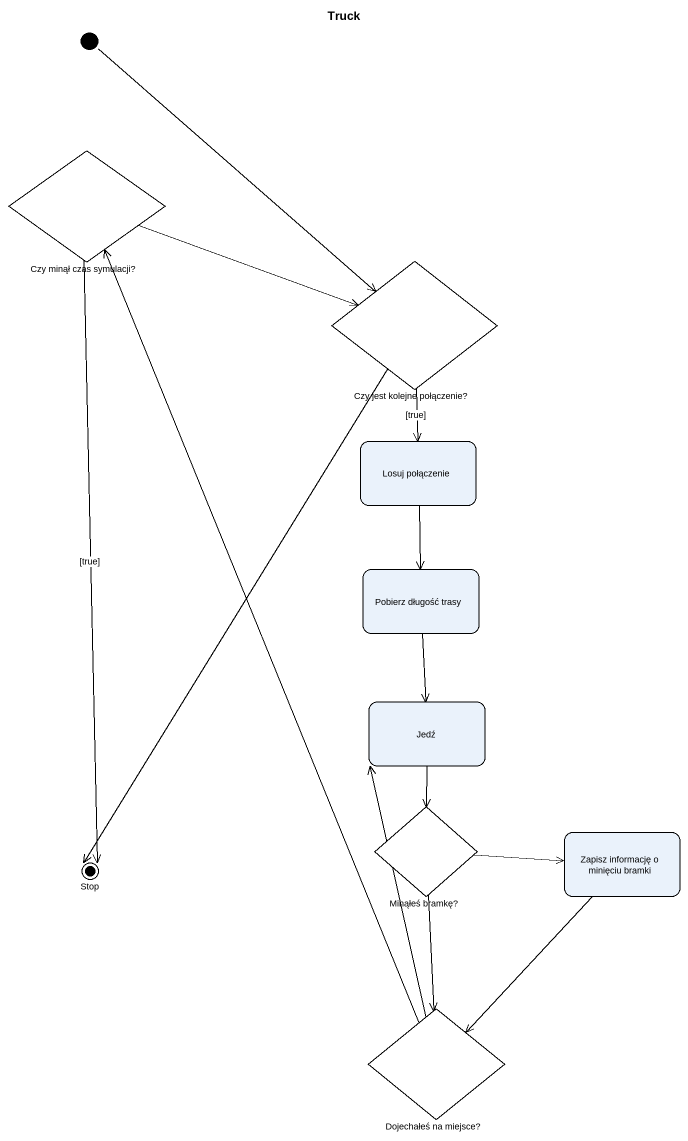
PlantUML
@startuml
title Truck
hide empty description
state "Czy minął czas symulacji?" as Czy_minął_czas_symulacji <<choice>>
state "Czy jest kolejne połączenie?" as Czy_jest_kolejne_połączenie <<choice>>
state "Losuj połączenie" as Losuj_połączenie
state "Pobierz długość trasy" as Pobierz_długość_trasy
state Jedź
state "Minąłeś bramkę?" as Minąłeś_bramkę <<choice>>
state "Zapisz informację o minięciu bramki" as Zapisz_informację_o
state "Stop" as Stop_ <<end>>
state "Dojechałeś na miejsce?" as Dojechałeś_na_miejsce <<choice>>
[*] --> Czy_jest_kolejne_połączenie
Czy_minął_czas_symulacji -right-> Czy_jest_kolejne_połączenie
Czy_minął_czas_symulacji --> Stop_ : [true]
Czy_jest_kolejne_połączenie --> Losuj_połączenie : [true]
Czy_jest_kolejne_połączenie --> Stop_
Losuj_połączenie --> Pobierz_długość_trasy
Pobierz_długość_trasy --> Jedź
Jedź --> Minąłeś_bramkę
Minąłeś_bramkę -right-> Zapisz_informację_o
Minąłeś_bramkę --> Dojechałeś_na_miejsce
Zapisz_informację_o --> Dojechałeś_na_miejsce
Dojechałeś_na_miejsce -up-> Czy_minął_czas_symulacji
Dojechałeś_na_miejsce -up-> Jedź
@enduml
